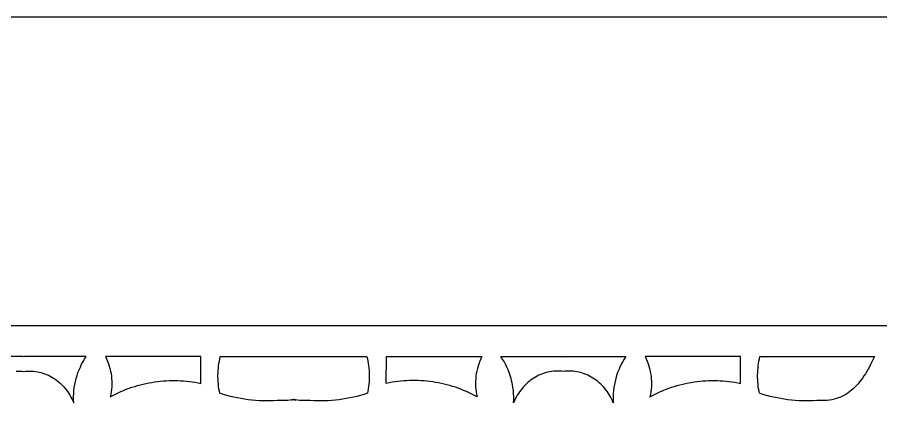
# Model space of a CAD drawing. Extents: x -3069 to -2029, y 258 to 1298.
# Drawn here: x -2594 to -2453.9, y 1234.9 to 1297.8 of the extents above; entities that cross this region are included whole.
import ezdxf

# ---------------------------------------------------------------- set-up
doc = ezdxf.new("R2010")
doc.units = 0
doc.layers.add('LAYER_1', color=18, linetype='CONTINUOUS')
doc.layers.add('LAYER_2', color=174, linetype='CONTINUOUS')

msp = doc.modelspace()

# ---------------------------------------------------------------- linework, layer by layer
at = {"layer": 'LAYER_1'}
for points in [[(-2333.8, 257.75), (-2029.19, 562.36), (-2029.19, 993.14), (-2333.8, 1297.75), (-2764.58, 1297.75), (-3069.19, 993.14), (-3069.19, 562.36), (-2764.58, 257.75)], [(-2579.74, 1242.74), (-2579.56, 1242.36), (-2579.39, 1241.98), (-2579.25, 1241.59), (-2579.12, 1241.2), (-2579, 1240.8), (-2578.91, 1240.39), (-2578.83, 1239.98), (-2578.77, 1239.57), (-2578.73, 1239.15), (-2578.71, 1238.73), (-2578.71, 1238.31), (-2578.72, 1237.89), (-2578.76, 1237.48), (-2578.81, 1237.06), (-2578.88, 1236.64), (-2578.97, 1236.23), (-2578.54, 1236.45), (-2578.11, 1236.67), (-2577.67, 1236.88), (-2577.23, 1237.07), (-2576.79, 1237.26), (-2576.35, 1237.44), (-2575.9, 1237.6), (-2575.45, 1237.76), (-2574.99, 1237.9), (-2574.54, 1238.04), (-2574.08, 1238.16), (-2573.62, 1238.28), (-2573.16, 1238.38), (-2572.7, 1238.48), (-2572.23, 1238.56), (-2571.77, 1238.64), (-2571.3, 1238.7), (-2570.83, 1238.75), (-2570.36, 1238.8), (-2569.89, 1238.83), (-2569.42, 1238.85), (-2568.95, 1238.86), (-2568.48, 1238.86), (-2568.01, 1238.85), (-2567.53, 1238.83), (-2567.06, 1238.8), (-2566.59, 1238.76), (-2566.12, 1238.71), (-2565.65, 1238.65), (-2565.18, 1238.58), (-2564.71, 1238.49), (-2564.24, 1238.4), (-2564.27, 1242.74)], [(-2549.19, 1235.76), (-2549.55, 1235.7), (-2549.14, 1235.76), (-2549.48, 1235.71), (-2549.81, 1235.66), (-2550.15, 1235.63), (-2550.49, 1235.61), (-2550.84, 1235.6), (-2551.18, 1235.6), (-2551.52, 1235.61), (-2551.87, 1235.63), (-2552.45, 1235.59), (-2553.04, 1235.57), (-2553.63, 1235.56), (-2554.22, 1235.57), (-2554.81, 1235.59), (-2555.39, 1235.62), (-2555.98, 1235.68), (-2556.57, 1235.74), (-2557.15, 1235.82), (-2557.73, 1235.92), (-2558.31, 1236.03), (-2558.89, 1236.15), (-2559.46, 1236.29), (-2560.03, 1236.44), (-2560.6, 1236.61), (-2561.17, 1236.79), (-2561.24, 1237.16), (-2561.31, 1237.53), (-2561.36, 1237.9), (-2561.4, 1238.28), (-2561.44, 1238.65), (-2561.46, 1239.02), (-2561.47, 1239.4), (-2561.47, 1239.77), (-2561.46, 1240.15), (-2561.44, 1240.52), (-2561.41, 1240.89), (-2561.36, 1241.27), (-2561.31, 1241.64), (-2561.25, 1242.01), (-2561.17, 1242.37), (-2561.09, 1242.74), (-2549.19, 1242.74), (-2537.3, 1242.74), (-2537.21, 1242.37), (-2537.14, 1242.01), (-2537.08, 1241.64), (-2537.02, 1241.27), (-2536.98, 1240.89), (-2536.95, 1240.52), (-2536.93, 1240.15), (-2536.92, 1239.77), (-2536.92, 1239.4), (-2536.93, 1239.02), (-2536.95, 1238.65), (-2536.98, 1238.28), (-2537.03, 1237.9), (-2537.08, 1237.53), (-2537.15, 1237.16), (-2537.22, 1236.79), (-2537.79, 1236.61), (-2538.36, 1236.44), (-2538.93, 1236.29), (-2539.5, 1236.15), (-2540.08, 1236.03), (-2540.66, 1235.92), (-2541.24, 1235.82), (-2541.82, 1235.74), (-2542.41, 1235.68), (-2542.99, 1235.62), (-2543.58, 1235.59), (-2544.17, 1235.57), (-2544.76, 1235.56), (-2545.34, 1235.57), (-2545.93, 1235.59), (-2546.52, 1235.63), (-2546.87, 1235.61), (-2547.21, 1235.6), (-2547.55, 1235.6), (-2547.89, 1235.61), (-2548.23, 1235.63), (-2548.57, 1235.66), (-2548.91, 1235.71), (-2549.25, 1235.76), (-2548.84, 1235.7)], [(-2518.65, 1242.74), (-2518.83, 1242.36), (-2518.99, 1241.98), (-2519.14, 1241.59), (-2519.27, 1241.2), (-2519.38, 1240.8), (-2519.48, 1240.39), (-2519.56, 1239.98), (-2519.61, 1239.57), (-2519.65, 1239.15), (-2519.68, 1238.73), (-2519.68, 1238.31), (-2519.66, 1237.89), (-2519.63, 1237.48), (-2519.58, 1237.06), (-2519.51, 1236.64), (-2519.42, 1236.23), (-2519.85, 1236.45), (-2520.28, 1236.67), (-2520.71, 1236.88), (-2521.15, 1237.07), (-2521.6, 1237.26), (-2522.04, 1237.44), (-2522.49, 1237.6), (-2522.94, 1237.76), (-2523.39, 1237.9), (-2523.85, 1238.04), (-2524.31, 1238.16), (-2524.77, 1238.28), (-2525.23, 1238.38), (-2525.69, 1238.48), (-2526.16, 1238.56), (-2526.62, 1238.64), (-2527.09, 1238.7), (-2527.56, 1238.75), (-2528.03, 1238.8), (-2528.5, 1238.83), (-2528.97, 1238.85), (-2529.44, 1238.86), (-2529.91, 1238.86), (-2530.38, 1238.85), (-2530.85, 1238.83), (-2531.33, 1238.8), (-2531.8, 1238.76), (-2532.27, 1238.71), (-2532.74, 1238.65), (-2533.21, 1238.58), (-2533.68, 1238.49), (-2534.15, 1238.4), (-2534.12, 1242.74)], [(-2505.41, 1242.68), (-2505.28, 1242.73), (-2505.11, 1242.74), (-2495.26, 1242.74), (-2495.53, 1242.33), (-2495.78, 1241.92), (-2496.02, 1241.49), (-2496.23, 1241.05), (-2496.43, 1240.6), (-2496.61, 1240.14), (-2496.77, 1239.67), (-2496.91, 1239.2), (-2497.03, 1238.72), (-2497.13, 1238.24), (-2497.21, 1237.75), (-2497.27, 1237.25), (-2497.31, 1236.75), (-2497.33, 1236.25), (-2497.33, 1235.75), (-2497.31, 1235.24), (-2497.44, 1235.57), (-2497.59, 1235.88), (-2497.75, 1236.19), (-2497.92, 1236.48), (-2498.1, 1236.77), (-2498.28, 1237.05), (-2498.48, 1237.32), (-2498.69, 1237.58), (-2498.9, 1237.83), (-2499.12, 1238.06), (-2499.35, 1238.29), (-2499.59, 1238.51), (-2499.84, 1238.72), (-2500.09, 1238.91), (-2500.35, 1239.1), (-2500.61, 1239.27), (-2500.88, 1239.43), (-2501.16, 1239.58), (-2501.44, 1239.72), (-2501.72, 1239.84), (-2502.02, 1239.96), (-2502.31, 1240.06), (-2502.61, 1240.15), (-2502.91, 1240.22), (-2503.22, 1240.28), (-2503.53, 1240.33), (-2503.84, 1240.37), (-2504.15, 1240.39), (-2504.47, 1240.4), (-2504.78, 1240.39), (-2505.1, 1240.37), (-2505.42, 1240.34), (-2505.74, 1240.37), (-2506.05, 1240.39), (-2506.37, 1240.39), (-2506.68, 1240.39), (-2507, 1240.36), (-2507.31, 1240.33), (-2507.61, 1240.28), (-2507.92, 1240.21), (-2508.22, 1240.14), (-2508.52, 1240.05), (-2508.81, 1239.95), (-2509.1, 1239.84), (-2509.39, 1239.71), (-2509.67, 1239.57), (-2509.94, 1239.42), (-2510.21, 1239.26), (-2510.47, 1239.09), (-2510.73, 1238.9), (-2510.98, 1238.71), (-2511.23, 1238.5), (-2511.46, 1238.28), (-2511.69, 1238.06), (-2511.91, 1237.82), (-2512.13, 1237.57), (-2512.33, 1237.31), (-2512.53, 1237.04), (-2512.71, 1236.77), (-2512.89, 1236.48), (-2513.06, 1236.18), (-2513.22, 1235.88), (-2513.36, 1235.57), (-2513.5, 1235.24), (-2513.48, 1235.75), (-2513.48, 1236.25), (-2513.49, 1236.75), (-2513.53, 1237.25), (-2513.6, 1237.75), (-2513.68, 1238.24), (-2513.78, 1238.72), (-2513.9, 1239.2), (-2514.04, 1239.67), (-2514.2, 1240.14), (-2514.38, 1240.6), (-2514.57, 1241.05), (-2514.79, 1241.49), (-2515.03, 1241.92), (-2515.28, 1242.33), (-2515.55, 1242.74), (-2505.69, 1242.74), (-2505.53, 1242.73)], [(-2492.16, 1242.74), (-2491.98, 1242.36), (-2491.81, 1241.98), (-2491.67, 1241.59), (-2491.53, 1241.2), (-2491.42, 1240.8), (-2491.33, 1240.39), (-2491.25, 1239.98), (-2491.19, 1239.57), (-2491.15, 1239.15), (-2491.13, 1238.73), (-2491.13, 1238.31), (-2491.14, 1237.89), (-2491.18, 1237.48), (-2491.23, 1237.06), (-2491.3, 1236.64), (-2491.39, 1236.23), (-2490.96, 1236.45), (-2490.53, 1236.67), (-2490.09, 1236.88), (-2489.65, 1237.07), (-2489.21, 1237.26), (-2488.76, 1237.44), (-2488.32, 1237.6), (-2487.87, 1237.76), (-2487.41, 1237.9), (-2486.96, 1238.04), (-2486.5, 1238.16), (-2486.04, 1238.28), (-2485.58, 1238.38), (-2485.12, 1238.48), (-2484.65, 1238.56), (-2484.19, 1238.64), (-2483.72, 1238.7), (-2483.25, 1238.75), (-2482.78, 1238.8), (-2482.31, 1238.83), (-2481.84, 1238.85), (-2481.37, 1238.86), (-2480.9, 1238.86), (-2480.42, 1238.85), (-2479.95, 1238.83), (-2479.48, 1238.8), (-2479.01, 1238.76), (-2478.54, 1238.71), (-2478.07, 1238.65), (-2477.6, 1238.58), (-2477.13, 1238.49), (-2476.66, 1238.4), (-2476.69, 1242.74)], [(-2473.51, 1242.74), (-2454.92, 1242.75), (-2455.34, 1241.9), (-2455.55, 1241.48), (-2455.76, 1241.09), (-2455.97, 1240.7), (-2456.19, 1240.32), (-2456.41, 1239.96), (-2456.64, 1239.61), (-2456.87, 1239.27), (-2457.1, 1238.95), (-2457.34, 1238.64), (-2457.59, 1238.34), (-2457.84, 1238.06), (-2458.1, 1237.79), (-2458.36, 1237.54), (-2458.63, 1237.3), (-2458.91, 1237.07), (-2459.2, 1236.86), (-2459.49, 1236.66), (-2459.8, 1236.49), (-2460.11, 1236.32), (-2460.43, 1236.17), (-2460.77, 1236.04), (-2461.11, 1235.93), (-2461.47, 1235.83), (-2461.83, 1235.75), (-2462.21, 1235.68), (-2462.6, 1235.64), (-2463, 1235.61), (-2463.41, 1235.6), (-2463.84, 1235.61), (-2464.29, 1235.63), (-2464.87, 1235.59), (-2465.46, 1235.57), (-2466.05, 1235.56), (-2466.64, 1235.57), (-2467.23, 1235.59), (-2467.81, 1235.62), (-2468.4, 1235.68), (-2468.98, 1235.74), (-2469.57, 1235.82), (-2470.15, 1235.92), (-2470.73, 1236.03), (-2471.3, 1236.15), (-2471.88, 1236.29), (-2472.45, 1236.44), (-2473.02, 1236.61), (-2473.59, 1236.79), (-2473.66, 1237.16), (-2473.73, 1237.53), (-2473.78, 1237.9), (-2473.82, 1238.28), (-2473.86, 1238.65), (-2473.88, 1239.02), (-2473.89, 1239.4), (-2473.89, 1239.77), (-2473.88, 1240.15), (-2473.86, 1240.52), (-2473.83, 1240.89), (-2473.78, 1241.27), (-2473.73, 1241.64), (-2473.67, 1242.01), (-2473.59, 1242.37)]]:
    msp.add_lwpolyline(points, close=True, dxfattribs=at)
msp.add_lwpolyline([(-2594.24, 1240.39), (-2593.92, 1240.4), (-2593.61, 1240.39), (-2593.29, 1240.37), (-2592.97, 1240.34), (-2592.65, 1240.37), (-2592.33, 1240.39), (-2592.02, 1240.39), (-2591.7, 1240.39), (-2591.39, 1240.36), (-2591.08, 1240.33), (-2590.77, 1240.28), (-2590.47, 1240.21), (-2590.17, 1240.14), (-2589.87, 1240.05), (-2589.58, 1239.95), (-2589.29, 1239.84), (-2589, 1239.71), (-2588.72, 1239.57), (-2588.45, 1239.42), (-2588.18, 1239.26), (-2587.91, 1239.09), (-2587.66, 1238.9), (-2587.41, 1238.71), (-2587.16, 1238.5), (-2586.93, 1238.28), (-2586.7, 1238.06), (-2586.47, 1237.82), (-2586.26, 1237.57), (-2586.06, 1237.31), (-2585.86, 1237.04), (-2585.67, 1236.77), (-2585.5, 1236.48), (-2585.33, 1236.18), (-2585.17, 1235.88), (-2585.02, 1235.57), (-2584.89, 1235.24), (-2584.91, 1235.75), (-2584.91, 1236.25), (-2584.89, 1236.75), (-2584.85, 1237.25), (-2584.79, 1237.75), (-2584.71, 1238.24), (-2584.61, 1238.72), (-2584.49, 1239.2), (-2584.35, 1239.67), (-2584.19, 1240.14), (-2584.01, 1240.6), (-2583.81, 1241.05), (-2583.6, 1241.49), (-2583.36, 1241.92), (-2583.11, 1242.33), (-2582.84, 1242.74), (-2592.69, 1242.74), (-2592.86, 1242.73), (-2592.98, 1242.68), (-2593.11, 1242.73), (-2593.28, 1242.74), (-2603.13, 1242.74)], dxfattribs=at)
at = {"layer": 'LAYER_2'}
msp.add_lwpolyline([(-2354.51, 307.75), (-2079.19, 583.07), (-2079.19, 972.43), (-2354.51, 1247.75), (-2743.87, 1247.75), (-3019.19, 972.43), (-3019.19, 583.07), (-2743.87, 307.75)], close=True, dxfattribs=at)

doc.saveas('drawing.dxf')
